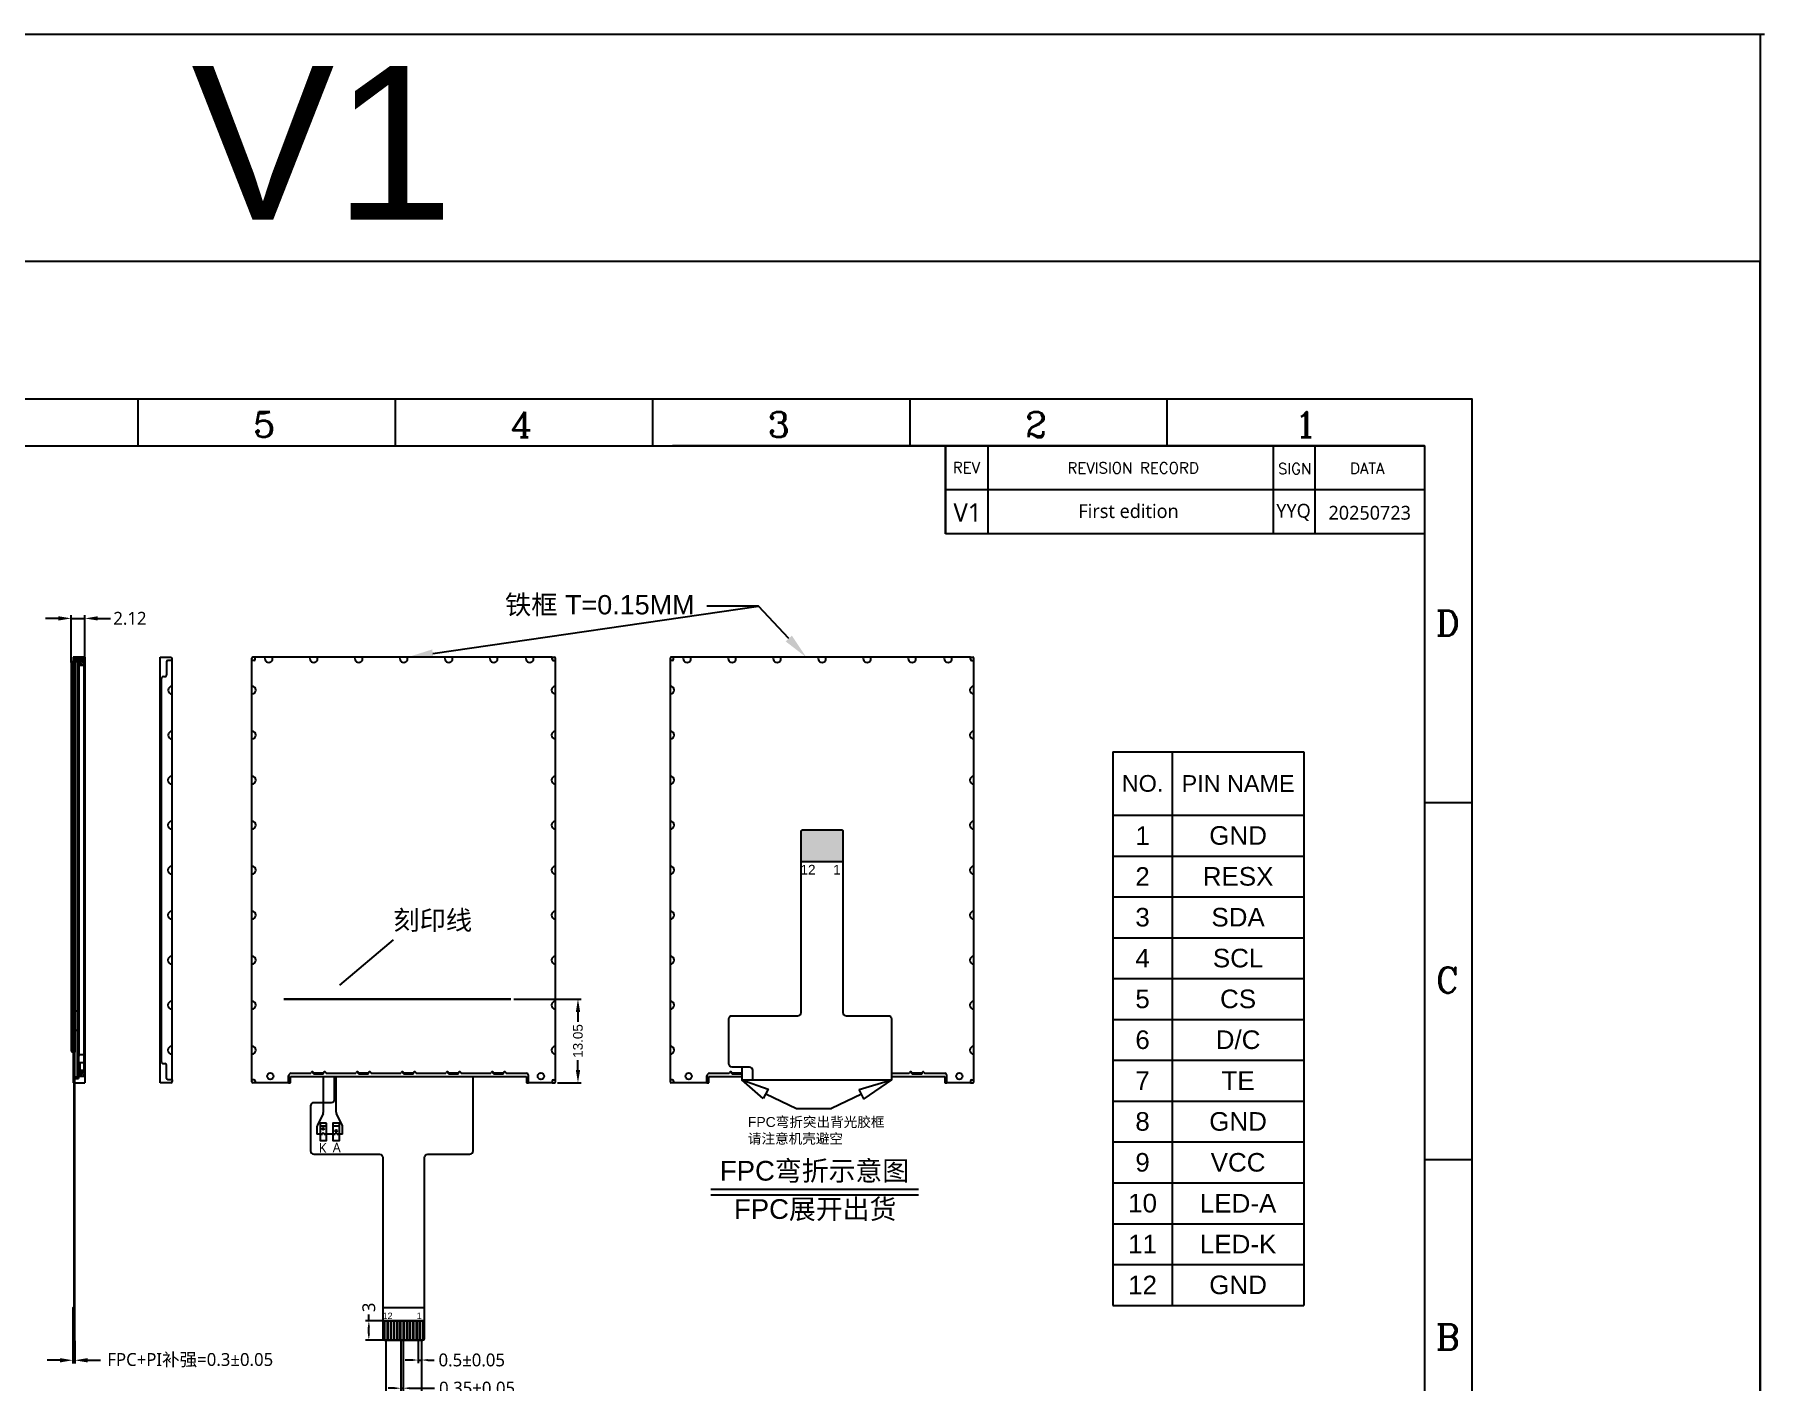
# Model space of a CAD drawing. Header units: millimetres. Extents: x 1948 to 2372, y 1088 to 1405.
# Drawn here: x 2102.9 to 2372, y 1195.8 to 1405.3 of the extents above; entities that cross this region are included whole.
import ezdxf
from ezdxf import colors
from ezdxf.entities.mleader import LeaderData, LeaderLine
from ezdxf.enums import TextEntityAlignment as Align
from ezdxf.lldxf.tags import DXFTag
from ezdxf.math import Vec2, Vec3

# ---------------------------------------------------------------- set-up
doc = ezdxf.new("R2010")
doc.units = ezdxf.units.MM
for name, color, linetype in [('1-标准图框', 40, 'Continuous'), ('2-BL', 3, 'Continuous'), ('2-BL-FPC', 2, 'Continuous'), ('3-LCD', 4, 'Continuous'), ('3-LCD-FPC', 40, 'Continuous'), ('5-PIN文字', 7, 'Continuous'), ('6-标注', 7, 'Continuous'), ('POL', 254, 'Continuous')]:
    doc.layers.add(name, color=color, linetype=linetype)
doc.styles.add('PIN文字1', font='', dxfattribs={"height": 4})
doc.styles.add('ROMANC', font='romanc.shx', dxfattribs={"bigfont": 'gbcbig.shx'})
doc.styles.add('ROMANS', font='romans.shx', dxfattribs={"width": 0.8})
doc.styles.get("Standard").update_dxf_attribs({"font": 'arial.ttf'})
doc.styles.add('宋体', font='')
doc.styles.get('PIN文字1').set_extended_font_data('Microsoft YaHei')
doc.styles.get('宋体').set_extended_font_data('Microsoft YaHei')
tags = doc.linetypes.add('ACAD_ISO10W100', pattern=[18, 12, -3, 0, -3]).pattern_tags.tags
tags[10:11] = [DXFTag(74, 4), DXFTag(75, 0), DXFTag(340, '0'), DXFTag(46, 1.0), DXFTag(50, 0.0), DXFTag(44, 0.0), DXFTag(45, 0.0)]
tags[8:9] = [DXFTag(74, 4), DXFTag(75, 0), DXFTag(340, '0'), DXFTag(46, 1.0), DXFTag(50, 0.0), DXFTag(44, 0.0), DXFTag(45, 0.0)]
tags[6:7] = [DXFTag(74, 4), DXFTag(75, 0), DXFTag(340, '0'), DXFTag(46, 1.0), DXFTag(50, 0.0), DXFTag(44, 0.0), DXFTag(45, 0.0)]
tags[4:5] = [DXFTag(74, 4), DXFTag(75, 0), DXFTag(340, '0'), DXFTag(46, 1.0), DXFTag(50, 0.0), DXFTag(44, 0.0), DXFTag(45, 0.0)]
doc.dimstyles.new('ISO-25$0', dxfattribs={"dimtxt": 1.5, "dimasz": 1.2, "dimexe": 0.5, "dimexo": 0.625, "dimtad": 0, "dimzin": 1, "dimdsep": 46, "dimtxsty": 'Standard', "dimcen": 2.5, "dimadec": 0, "dimazin": 0, "dimtp": 1.2, "dimtm": 1.2, "dimtfac": 1, "dimtmove": 0, "dimatfit": 3, "dimfxl": 1, "dimtolj": 1, "dimarcsym": 0})
doc.dimstyles.new('LCDDIM', dxfattribs={"dimtxt": 1, "dimasz": 0.7, "dimexe": 0.5, "dimexo": 0.5, "dimgap": 0.11, "dimtad": 0, "dimdec": 3, "dimzin": 1, "dimdsep": 46, "dimtxsty": 'ROMANS', "dimcen": 0, "dimadec": 0, "dimazin": 0, "dimtfac": 1, "dimtdec": 3, "dimtofl": 0, "dimtmove": 0, "dimatfit": 3, "dimfxl": 1, "dimarcsym": 0})
doc.dimstyles.new('ZY-G2-0.05', dxfattribs={"dimtxt": 2, "dimasz": 2, "dimexe": 0.5, "dimexo": 0.1, "dimgap": 0.5, "dimtad": 0, "dimdsep": 46, "dimtxsty": '宋体', "dimcen": 2, "dimclrd": 7, "dimclre": 7, "dimclrt": 7, "dimadec": 0, "dimazin": 2, "dimtol": 1, "dimtp": 0.05, "dimtm": 0.05, "dimtfac": 1, "dimtmove": 0, "dimatfit": 3, "dimfxl": 1, "dimtolj": 1, "dimarcsym": 0})
doc.dimstyles.new('ZY-G2-0.1默认', dxfattribs={"dimtxt": 2, "dimasz": 2, "dimexe": 0.5, "dimexo": 0.1, "dimgap": 0.5, "dimtad": 0, "dimdsep": 46, "dimtxsty": '宋体', "dimcen": 2, "dimclrd": 7, "dimclre": 7, "dimclrt": 7, "dimadec": 0, "dimazin": 2, "dimtp": 0.1, "dimtm": 0.1, "dimtfac": 1, "dimtmove": 0, "dimatfit": 3, "dimfxl": 1, "dimtolj": 1, "dimarcsym": 0})
pattern_1 = [(18, (1811.776863, 6586.6648), (-0.01726786965, 0.05314503813), [0.04064, -0.01524]), (108, (1811.776863, 6586.6648), (-0.05314503813, -0.01726786965), [0.04064, -0.01524])]
pattern_2 = [(45, (-5419.60342, 2890.71794), (-0.224506403, 0.224506403), []), (135, (-5419.60342, 2890.71794), (-0.224506403, -0.224506403), [])]

# ---------------------------------------------------------------- blocks, each defined once
blk = doc.blocks.new('*D31')
at = {"layer": '2-BL', "color": 0, "lineweight": -2, "transparency": 16777216}
for p, q in [((2177.47, 1255.33), (2187.92, 1255.33)), ((2187.42, 1253.33), (2187.42, 1251.77)), ((2187.42, 1244.28), (2187.42, 1245.84)), ((2184.26, 1242.28), (2187.92, 1242.28))]:
    blk.add_line(p, q, dxfattribs=at)
at = {"layer": '2-BL', "color": 0, "transparency": 16777216}
for points in [[(2187.09, 1253.33), (2187.76, 1253.33), (2187.42, 1255.33)], [(2187.09, 1244.28), (2187.76, 1244.28), (2187.42, 1242.28)]]:
    blk.add_solid(points, dxfattribs=at)
at = {"layer": 'Defpoints', "color": 0, "transparency": 16777216}
for p in [(2176.97, 1255.33), (2183.76, 1242.28), (2187.42, 1242.28)]:
    blk.add_point(p, dxfattribs=at)
at = {"layer": '2-BL', "color": 0, "transparency": 16777216, "insert": (2187.42, 1248.8), "char_height": 1.5, "attachment_point": 5, "rotation": 90}
blk.add_mtext('\\A1;13.05', dxfattribs=at)
blk = doc.blocks.new('*D32')
at = {"layer": '3-LCD-FPC', "color": 7, "lineweight": -2, "transparency": 16777216}
for p, q in [((2106.61, 1314.53), (2104.61, 1314.53)), ((2108.61, 1307.69), (2108.61, 1315.03)), ((2108.61, 1314.53), (2110.73, 1314.53)), ((2110.73, 1308.58), (2110.73, 1315.03)), ((2112.73, 1314.53), (2114.73, 1314.53))]:
    blk.add_line(p, q, dxfattribs=at)
at = {"layer": '3-LCD-FPC', "color": 7, "transparency": 16777216}
for points in [[(2106.61, 1314.87), (2106.61, 1314.2), (2108.61, 1314.53)], [(2112.73, 1314.87), (2112.73, 1314.2), (2110.73, 1314.53)]]:
    blk.add_solid(points, dxfattribs=at)
at = {"layer": 'Defpoints', "color": 0, "transparency": 16777216}
for p in [(2110.73, 1314.53), (2110.73, 1308.48), (2108.61, 1307.59)]:
    blk.add_point(p, dxfattribs=at)
at = {"layer": '3-LCD-FPC', "color": 7, "transparency": 16777216, "insert": (2117.73, 1314.53), "char_height": 2, "attachment_point": 5, "style": '宋体'}
blk.add_mtext('\\A1;2.12', dxfattribs=at)
blk = doc.blocks.new('*D45')
at = {"layer": '3-LCD-FPC', "color": 7, "lineweight": -2, "transparency": 16777216}
for p, q in [((2108.84, 1202.18), (2108.84, 1198.64)), ((2109.14, 1202.18), (2109.14, 1198.64)), ((2106.84, 1199.14), (2104.84, 1199.14)), ((2108.84, 1199.14), (2109.14, 1199.14)), ((2111.14, 1199.14), (2113.14, 1199.14))]:
    blk.add_line(p, q, dxfattribs=at)
at = {"layer": '3-LCD-FPC', "color": 7, "transparency": 16777216}
for points in [[(2106.84, 1199.47), (2106.84, 1198.8), (2108.84, 1199.14)], [(2111.14, 1199.47), (2111.14, 1198.8), (2109.14, 1199.14)]]:
    blk.add_solid(points, dxfattribs=at)
at = {"layer": 'Defpoints', "color": 0, "transparency": 16777216}
for p in [(2108.84, 1202.28), (2109.14, 1202.28), (2109.14, 1199.14)]:
    blk.add_point(p, dxfattribs=at)
at = {"layer": '3-LCD-FPC', "color": 7, "transparency": 16777216, "insert": (2127.11, 1199.14), "char_height": 2, "attachment_point": 5, "style": '宋体'}
blk.add_mtext('\\A1;FPC+PI补强=0.3±0.05', dxfattribs=at)
blk = doc.blocks.new('*D46')
at = {"layer": '3-LCD-FPC', "color": 7, "lineweight": -2, "transparency": 16777216}
for p, q in [((2157.56, 1202.18), (2157.56, 1189.5)), ((2163.06, 1202.18), (2163.06, 1189.5)), ((2158.56, 1190), (2162.06, 1190)), ((2163.06, 1190), (2165.42, 1190))]:
    blk.add_line(p, q, dxfattribs=at)
at = {"layer": '3-LCD-FPC', "color": 7, "transparency": 16777216}
for points in [[(2158.56, 1190.17), (2158.56, 1189.84), (2157.56, 1190)], [(2162.06, 1190.17), (2162.06, 1189.84), (2163.06, 1190)]]:
    blk.add_solid(points, dxfattribs=at)
at = {"layer": 'Defpoints', "color": 0, "transparency": 16777216}
for p in [(2157.56, 1202.28), (2163.06, 1202.28), (2163.06, 1190)]:
    blk.add_point(p, dxfattribs=at)
at = {"layer": '3-LCD-FPC', "color": 7, "transparency": 16777216, "insert": (2179.23, 1190), "char_height": 2, "attachment_point": 5, "style": '宋体'}
blk.add_mtext('\\A1;P0.5*(12-1)=5.5±0.05', dxfattribs=at)
blk = doc.blocks.new('*D47')
at = {"layer": '3-LCD-FPC', "color": 7, "lineweight": -2, "transparency": 16777216}
for p, q in [((2162.56, 1202.18), (2162.56, 1198.67)), ((2163.06, 1202.18), (2163.06, 1198.67)), ((2161.56, 1199.17), (2160.56, 1199.17)), ((2162.56, 1199.17), (2163.06, 1199.17)), ((2164.06, 1199.17), (2165.06, 1199.17))]:
    blk.add_line(p, q, dxfattribs=at)
at = {"layer": '3-LCD-FPC', "color": 7, "transparency": 16777216}
for points in [[(2161.56, 1199.34), (2161.56, 1199.01), (2162.56, 1199.17)], [(2164.06, 1199.34), (2164.06, 1199.01), (2163.06, 1199.17)]]:
    blk.add_solid(points, dxfattribs=at)
at = {"layer": 'Defpoints', "color": 0, "transparency": 16777216}
for p in [(2162.56, 1202.28), (2163.06, 1202.28), (2162.56, 1199.17)]:
    blk.add_point(p, dxfattribs=at)
at = {"layer": '3-LCD-FPC', "color": 7, "transparency": 16777216, "insert": (2170.9, 1199.17), "char_height": 2, "attachment_point": 5, "style": '宋体'}
blk.add_mtext('\\A1;0.5±0.05', dxfattribs=at)
blk = doc.blocks.new('*D48')
at = {"layer": '3-LCD-FPC', "color": 7, "lineweight": -2, "transparency": 16777216}
for p, q in [((2159.89, 1202.18), (2159.89, 1194.29)), ((2160.24, 1202.18), (2160.24, 1194.29)), ((2158.89, 1194.79), (2157.89, 1194.79)), ((2159.89, 1194.79), (2160.24, 1194.79)), ((2161.24, 1194.79), (2165.12, 1194.79))]:
    blk.add_line(p, q, dxfattribs=at)
at = {"layer": '3-LCD-FPC', "color": 7, "transparency": 16777216}
for points in [[(2158.89, 1194.96), (2158.89, 1194.63), (2159.89, 1194.79)], [(2161.24, 1194.96), (2161.24, 1194.63), (2160.24, 1194.79)]]:
    blk.add_solid(points, dxfattribs=at)
at = {"layer": 'Defpoints', "color": 0, "transparency": 16777216}
for p in [(2159.89, 1202.28), (2160.24, 1202.28), (2160.24, 1194.79)]:
    blk.add_point(p, dxfattribs=at)
at = {"layer": '3-LCD-FPC', "color": 7, "transparency": 16777216, "insert": (2171.73, 1194.79), "char_height": 2, "attachment_point": 5, "style": '宋体'}
blk.add_mtext('\\A1;0.35±0.05', dxfattribs=at)
blk = doc.blocks.new('*D49')
at = {"layer": '3-LCD-FPC', "color": 7, "lineweight": -2, "transparency": 16777216}
for p, q in [((2154.89, 1205.28), (2154.89, 1206.28)), ((2157.29, 1205.28), (2154.39, 1205.28)), ((2154.89, 1203.28), (2154.89, 1204.28)), ((2157.29, 1202.28), (2154.39, 1202.28))]:
    blk.add_line(p, q, dxfattribs=at)
at = {"layer": '3-LCD-FPC', "color": 7, "transparency": 16777216}
for points in [[(2154.73, 1204.28), (2155.06, 1204.28), (2154.89, 1205.28)], [(2154.73, 1203.28), (2155.06, 1203.28), (2154.89, 1202.28)]]:
    blk.add_solid(points, dxfattribs=at)
at = {"layer": 'Defpoints', "color": 0, "transparency": 16777216}
for p in [(2154.89, 1205.28), (2157.39, 1205.28), (2157.39, 1202.28)]:
    blk.add_point(p, dxfattribs=at)
at = {"layer": '3-LCD-FPC', "color": 7, "transparency": 16777216, "insert": (2154.89, 1207.36), "char_height": 2, "attachment_point": 5, "rotation": 90, "style": '宋体'}
blk.add_mtext('\\A1;3', dxfattribs=at)
blk = doc.blocks.new('*T57')
at = {"color": 0, "linetype": 'ByBlock', "lineweight": -2, "transparency": 16777216}
for p, q in [((0, 0), (29.71, 0)), ((0, 0), (0, -86.1)), ((9.25, 0), (9.25, -86.1)), ((29.71, 0), (29.71, -86.1)), ((0, -9.86), (29.71, -9.86)), ((0, -16.21), (29.71, -16.21)), ((0, -22.57), (29.71, -22.57)), ((0, -28.92), (29.71, -28.92)), ((0, -35.27), (29.71, -35.27)), ((0, -41.63), (29.71, -41.63)), ((0, -47.98), (29.71, -47.98)), ((0, -54.33), (29.71, -54.33)), ((0, -60.69), (29.71, -60.69)), ((0, -67.04), (29.71, -67.04)), ((0, -73.4), (29.71, -73.4)), ((0, -79.75), (29.71, -79.75)), ((0, -86.1), (29.71, -86.1))]:
    blk.add_line(p, q, dxfattribs=at)
at = {"color": 0, "transparency": 16777216, "attachment_point": 5}
for s, insert, char_height, width in [('NO.', (4.62, -4.93), 2.602, 7.2004), ('PIN NAME', (19.48, -4.93), 2.602, 18.4169), ('1', (4.62, -13.03), 2.89, 7.2004), ('GND', (19.48, -13.03), 2.891, 18.4169), ('2', (4.62, -19.39), 2.89, 7.2004), ('RESX', (19.48, -19.39), 2.891, 18.4169), ('3', (4.62, -25.74), 2.89, 7.2004), ('SDA', (19.48, -25.74), 2.891, 18.4169), ('4', (4.62, -32.1), 2.89, 7.2004), ('SCL', (19.48, -32.1), 2.891, 18.4169), ('5', (4.62, -38.45), 2.89, 7.2004), ('CS', (19.48, -38.45), 2.891, 18.4169), ('6', (4.62, -44.8), 2.89, 7.2004), ('D/C', (19.48, -44.8), 2.891, 18.4169), ('7', (4.62, -51.16), 2.89, 7.2004), ('TE', (19.48, -51.16), 2.891, 18.4169), ('8', (4.62, -57.51), 2.89, 7.2004), ('GND', (19.48, -57.51), 2.891, 18.4169), ('9', (4.62, -63.87), 2.89, 7.2004), ('VCC', (19.48, -63.87), 2.891, 18.4169), ('10', (4.62, -70.22), 2.891, 7.2004), ('LED-A', (19.48, -70.22), 2.891, 18.4169), ('11', (4.62, -76.57), 2.891, 7.2004), ('LED-K', (19.48, -76.57), 2.891, 18.4169), ('12', (4.62, -82.93), 2.891, 7.2004), ('GND', (19.48, -82.93), 2.891, 18.4169)]:
    blk.add_mtext(s, dxfattribs=dict(at, insert=insert, char_height=char_height, width=width))

msp = doc.modelspace()

# ---------------------------------------------------------------- hatches: boundary and pattern name
at = {"layer": '2-BL'}
h = msp.add_hatch(dxfattribs=at)
h.set_pattern_fill('ANSI37', color=256, scale=0.1, style=0)
h.set_pattern_definition([(45, (-5479.52817, 2885.32575), (-0.224506403, 0.224506403), []), (135, (-5479.52817, 2885.32575), (-0.224506403, -0.224506403), [])])
h.paths.add_polyline_path([(2110.581, 1308.329), (2109.081, 1308.329), (2109.081, 1308.479), (2108.881, 1308.479), (2108.881, 1308.129), (2109.771, 1308.129), (2109.771, 1307.229), (2110.581, 1307.229)])
h = msp.add_hatch(dxfattribs=at)
h.set_pattern_fill('ANSI37', color=256, scale=0.1, style=0)
h.set_pattern_definition(pattern_2)
h.paths.add_polyline_path([(2110.731, 1308.479), (2109.081, 1308.479), (2109.081, 1308.329), (2110.581, 1308.329), (2110.581, 1243.779), (2110.731, 1243.779)])
h = msp.add_hatch(dxfattribs=at)
h.set_pattern_fill('ANGLE', color=256, scale=0.008, angle=18)
h.set_pattern_definition(pattern_1)
h.paths.add_polyline_path([(2109.771, 1308.129), (2109.671, 1308.129), (2109.671, 1307.879), (2109.771, 1307.879)])
h.paths.add_polyline_path([(2109.771, 1307.879), (2109.671, 1307.879), (2109.671, 1306.879), (2109.771, 1306.879)])
h = msp.add_hatch(dxfattribs=at)
h.set_pattern_fill('ANGLE', color=256, scale=0.008, angle=18)
h.set_pattern_definition(pattern_1)
h.paths.add_polyline_path([(2109.771, 1306.879), (2109.671, 1306.879), (2109.671, 1303.479), (2109.771, 1303.479)])
h.paths.add_polyline_path([(2109.771, 1303.479), (2109.671, 1303.479), (2109.671, 1300.479), (2109.771, 1300.479)])
h = msp.add_hatch(dxfattribs=at)
h.set_pattern_fill('ANGLE', color=256, scale=0.008, angle=18)
h.set_pattern_definition(pattern_1)
h.paths.add_polyline_path([(2109.771, 1253.479), (2109.671, 1253.479), (2109.671, 1250.479), (2109.771, 1250.479)])
h = msp.add_hatch(dxfattribs=at)
h.set_pattern_fill('ANGLE', color=256, scale=0.008, angle=18)
h.set_pattern_definition(pattern_1)
h.paths.add_polyline_path([(2109.771, 1250.479), (2109.671, 1250.479), (2109.671, 1242.979), (2109.721, 1242.979), (2109.721, 1246.15), (2109.771, 1246.65)])
h = msp.add_hatch(dxfattribs=at)
h.set_pattern_fill('ANSI37', color=256, scale=0.1, style=0)
h.set_pattern_definition(pattern_2)
h.paths.add_polyline_path([(2109.941, 1243.679), (2109.721, 1243.679), (2109.721, 1243.279), (2110.731, 1243.279), (2110.731, 1243.779), (2110.581, 1243.779), (2110.581, 1244.279), (2109.941, 1244.279)])
at = {"layer": '3-LCD-FPC'}
h = msp.add_hatch(color=0, dxfattribs=at)
h.dxf.hatch_style = 1
h.paths.add_polyline_path([(2228.641, 1276.659), (2228.641, 1281.359, 0.4142136), (2228.341, 1281.659), (2222.441, 1281.659, 0.4142136), (2222.141, 1281.359), (2222.141, 1276.659)])

# ---------------------------------------------------------------- linework, layer by layer
at = {"layer": '1-标准图框', "color": 7}
for p, q in [((2119.022, 1341.363), (2119.022, 1348.691)), ((2159.041, 1341.363), (2159.041, 1348.691)), ((2199.06, 1341.363), (2199.06, 1348.691)), ((2239.079, 1341.363), (2239.079, 1348.691)), ((2279.098, 1341.363), (2279.098, 1348.691)), ((2326.444, 1285.842), (2319.116, 1285.842)), ((2326.444, 1230.323), (2319.116, 1230.323))]:
    msp.add_line(p, q, dxfattribs=at)
at = {"layer": '1-标准图框', "color": 7, "lineweight": -3}
for p, q in [((2251.153, 1341.363), (2251.153, 1327.7)), ((2319.116, 1334.531), (2244.616, 1334.531)), ((2251.153, 1334.531), (2251.153, 1327.7)), ((2317.764, 1327.7), (2244.616, 1327.7)), ((2319.116, 1327.7), (2244.616, 1327.7))]:
    msp.add_line(p, q, dxfattribs=at)
at = {"layer": '1-标准图框', "color": 7}
for points in [[(1991.638, 1348.691), (2326.444, 1348.691), (2326.444, 1111.959), (1991.638, 1111.959)], [(1998.965, 1341.363), (2319.116, 1341.363), (2319.116, 1119.286), (1998.965, 1119.286)]]:
    msp.add_lwpolyline(points, close=True, dxfattribs=at)
at = {"layer": '2-BL', "linetype": 'Continuous'}
for p, q in [((2108.881, 1308.479), (2108.881, 1242.279)), ((2110.731, 1308.479), (2108.881, 1308.479)), ((2108.881, 1308.129), (2109.771, 1308.129)), ((2109.771, 1307.879), (2108.881, 1307.879)), ((2109.081, 1308.479), (2109.081, 1308.329)), ((2110.581, 1308.329), (2109.081, 1308.329)), ((2109.671, 1308.129), (2109.671, 1242.979)), ((2109.771, 1308.129), (2109.771, 1246.65)), ((2110.581, 1308.329), (2110.581, 1243.779)), ((2110.731, 1308.479), (2110.731, 1242.279)), ((2122.433, 1242.279), (2122.433, 1308.479)), ((2122.433, 1308.479), (2124.083, 1308.479)), ((2122.433, 1242.279), (2122.433, 1308.479)), ((2124.283, 1307.979), (2124.283, 1308.279)), ((2136.713, 1307.979), (2136.713, 1308.329)), ((2136.713, 1242.779), (2136.713, 1307.979)), ((2137.213, 1308.479), (2136.863, 1308.479)), ((2183.413, 1308.479), (2183.763, 1308.479)), ((2183.913, 1307.979), (2183.913, 1308.329)), ((2183.913, 1242.779), (2183.913, 1307.979)), ((2201.791, 1307.979), (2201.791, 1308.329)), ((2201.791, 1242.779), (2201.791, 1307.979)), ((2202.291, 1308.479), (2201.941, 1308.479)), ((2248.491, 1308.479), (2248.841, 1308.479)), ((2248.991, 1307.979), (2248.991, 1308.329)), ((2248.991, 1242.779), (2248.991, 1307.979)), ((2110.581, 1307.229), (2109.771, 1307.229)), ((2122.633, 1245.579), (2122.633, 1305.179)), ((2122.933, 1305.479), (2123.133, 1305.479)), ((2108.881, 1253.479), (2109.771, 1253.479)), ((2108.881, 1250.479), (2109.771, 1250.479)), ((2109.771, 1246.65), (2109.721, 1246.15)), ((2109.721, 1246.15), (2109.721, 1242.979)), ((2110.581, 1246.65), (2109.771, 1246.65)), ((2109.721, 1243.679), (2109.941, 1243.679)), ((2110.731, 1243.279), (2109.721, 1243.279)), ((2110.581, 1245.379), (2109.941, 1245.379)), ((2109.941, 1245.379), (2109.941, 1243.679)), ((2109.941, 1244.279), (2110.581, 1244.279)), ((2110.731, 1243.779), (2110.581, 1243.779)), ((2142.413, 1242.279), (2142.413, 1243.379)), ((2142.713, 1242.279), (2142.713, 1243.279)), ((2142.713, 1243.279), (2179.413, 1243.279)), ((2142.762, 1243.776), (2145.761, 1243.779)), ((2145.99, 1243.954), (2145.923, 1243.861)), ((2146.263, 1243.704), (2146.263, 1243.854)), ((2146.263, 1243.704), (2147.863, 1243.704)), ((2147.863, 1243.704), (2147.863, 1243.854)), ((2148.136, 1243.954), (2148.203, 1243.861)), ((2148.365, 1243.779), (2152.761, 1243.779)), ((2152.99, 1243.954), (2152.923, 1243.861)), ((2153.263, 1243.704), (2153.263, 1243.854)), ((2153.263, 1243.704), (2154.863, 1243.704)), ((2154.863, 1243.704), (2154.863, 1243.854)), ((2155.136, 1243.954), (2155.203, 1243.861)), ((2155.365, 1243.779), (2159.763, 1243.779)), ((2159.99, 1243.954), (2159.923, 1243.861)), ((2160.263, 1243.704), (2160.263, 1243.854)), ((2160.263, 1243.704), (2161.863, 1243.704)), ((2161.863, 1243.704), (2161.863, 1243.854)), ((2162.136, 1243.954), (2162.203, 1243.861)), ((2162.363, 1243.779), (2166.761, 1243.779)), ((2166.99, 1243.954), (2166.923, 1243.861)), ((2167.263, 1243.704), (2167.263, 1243.854)), ((2167.263, 1243.704), (2168.863, 1243.704)), ((2168.863, 1243.704), (2168.863, 1243.854)), ((2169.136, 1243.954), (2169.203, 1243.861)), ((2169.365, 1243.779), (2173.763, 1243.779)), ((2173.99, 1243.954), (2173.923, 1243.861)), ((2174.263, 1243.704), (2174.263, 1243.854)), ((2174.263, 1243.704), (2175.863, 1243.704)), ((2175.863, 1243.704), (2175.863, 1243.854)), ((2176.136, 1243.954), (2176.203, 1243.861)), ((2176.363, 1243.779), (2179.413, 1243.779)), ((2179.713, 1242.279), (2179.713, 1243.479)), ((2207.491, 1242.279), (2207.491, 1243.379)), ((2207.791, 1242.279), (2207.791, 1243.279)), ((2207.791, 1243.279), (2212.894, 1243.279)), ((2207.84, 1243.776), (2210.839, 1243.779)), ((2211.068, 1243.954), (2211.001, 1243.861)), ((2211.341, 1243.704), (2211.341, 1243.854)), ((2211.341, 1243.704), (2212.894, 1243.704)), ((2236.181, 1243.779), (2238.841, 1243.779)), ((2236.181, 1243.279), (2244.491, 1243.279)), ((2239.068, 1243.954), (2239.001, 1243.861)), ((2239.341, 1243.704), (2239.341, 1243.854)), ((2239.341, 1243.704), (2240.941, 1243.704)), ((2240.941, 1243.704), (2240.941, 1243.854)), ((2241.213, 1243.954), (2241.281, 1243.861)), ((2241.44, 1243.779), (2244.491, 1243.779)), ((2244.791, 1242.279), (2244.791, 1243.479)), ((2108.881, 1242.979), (2109.721, 1242.979)), ((2108.881, 1242.279), (2110.731, 1242.279)), ((2124.083, 1242.279), (2122.433, 1242.279)), ((2124.283, 1242.779), (2124.283, 1242.479)), ((2137.013, 1242.779), (2136.713, 1242.779)), ((2136.713, 1242.429), (2136.713, 1242.779)), ((2137.213, 1242.279), (2136.863, 1242.279)), ((2137.213, 1242.579), (2137.213, 1242.279)), ((2142.413, 1242.279), (2137.213, 1242.279)), ((2142.413, 1242.279), (2142.713, 1242.279)), ((2183.413, 1242.279), (2179.713, 1242.279)), ((2183.413, 1242.279), (2183.763, 1242.279)), ((2183.913, 1242.429), (2183.913, 1242.779)), ((2202.091, 1242.779), (2201.791, 1242.779)), ((2201.791, 1242.429), (2201.791, 1242.779)), ((2202.291, 1242.279), (2201.941, 1242.279)), ((2202.291, 1242.579), (2202.291, 1242.279)), ((2207.491, 1242.279), (2202.291, 1242.279)), ((2207.491, 1242.279), (2207.791, 1242.279)), ((2248.491, 1242.279), (2244.791, 1242.279)), ((2248.491, 1242.279), (2248.841, 1242.279)), ((2248.991, 1242.429), (2248.991, 1242.779))]:
    msp.add_line(p, q, dxfattribs=at)
at = {"layer": '2-BL'}
for p, q in [((2123.433, 1307.779), (2123.433, 1305.779)), ((2124.283, 1307.979), (2123.633, 1307.979)), ((2124.283, 1242.779), (2124.283, 1307.979)), ((2137.013, 1307.979), (2136.713, 1307.979)), ((2183.413, 1308.479), (2137.213, 1308.479)), ((2137.213, 1308.179), (2137.213, 1308.479)), ((2183.413, 1308.179), (2183.413, 1308.479)), ((2183.613, 1307.979), (2183.913, 1307.979)), ((2202.091, 1307.979), (2201.791, 1307.979)), ((2248.491, 1308.479), (2202.291, 1308.479)), ((2202.291, 1308.179), (2202.291, 1308.479)), ((2248.491, 1308.179), (2248.491, 1308.479)), ((2248.691, 1307.979), (2248.991, 1307.979)), ((2122.933, 1245.279), (2123.133, 1245.279)), ((2123.433, 1242.979), (2123.433, 1244.979)), ((2124.283, 1242.779), (2123.633, 1242.779)), ((2183.413, 1242.579), (2183.413, 1242.279)), ((2183.613, 1242.779), (2183.913, 1242.779)), ((2248.491, 1242.579), (2248.491, 1242.279)), ((2248.691, 1242.779), (2248.991, 1242.779))]:
    msp.add_line(p, q, dxfattribs=at)
at = {"layer": '2-BL', "linetype": 'ACAD_ISO10W100', "lineweight": 30, "ltscale": 0.1}
msp.add_line((2141.652, 1255.329), (2176.971, 1255.329), dxfattribs=at)
at = {"layer": '2-BL', "linetype": 'ACAD_ISO10W100', "ltscale": 0.02}
for p, q in [((2146.263, 1243.854), (2147.863, 1243.854)), ((2153.263, 1243.854), (2154.863, 1243.854)), ((2160.263, 1243.854), (2161.863, 1243.854)), ((2167.263, 1243.854), (2168.863, 1243.854)), ((2174.263, 1243.854), (2175.863, 1243.854)), ((2211.341, 1243.854), (2212.894, 1243.854)), ((2239.341, 1243.854), (2240.941, 1243.854))]:
    msp.add_line(p, q, dxfattribs=at)
at = {"layer": '2-BL', "linetype": 'ByBlock'}
for p, q in [((2179.413, 1243.279), (2179.413, 1242.279)), ((2244.491, 1243.279), (2244.491, 1242.279)), ((2179.413, 1242.279), (2179.713, 1242.279)), ((2244.491, 1242.279), (2244.791, 1242.279))]:
    msp.add_line(p, q, dxfattribs=at)
at = {"layer": '2-BL'}
for centre in [(2139.566, 1243.329), (2181.663, 1243.329), (2204.644, 1243.329), (2246.741, 1243.329)]:
    msp.add_circle(centre, 0.5, dxfattribs=at)
for centre, radius, start, end in [((2123.633, 1307.779), 0.2, 90, 180), ((2137.013, 1308.179), 0.2, 270, 0), ((2139.313, 1308.279), 0.6, 160.52878, 19.47122), ((2146.313, 1308.279), 0.6, 160.52878, 19.47122), ((2153.313, 1308.279), 0.6, 160.52878, 19.47122), ((2160.313, 1308.279), 0.6, 160.52878, 19.47122), ((2167.313, 1308.279), 0.6, 160.52878, 19.47122), ((2174.313, 1308.279), 0.6, 160.52878, 19.47122), ((2179.913, 1308.279), 0.6, 160.52878, 19.47122), ((2183.613, 1308.179), 0.2, 180, 270), ((2183.763, 1308.329), 0.15, 0, 90), ((2202.091, 1308.179), 0.2, 270, 0), ((2204.391, 1308.279), 0.6, 160.52878, 19.47122), ((2211.391, 1308.279), 0.6, 160.52878, 19.47122), ((2218.391, 1308.279), 0.6, 160.52878, 19.47122), ((2225.391, 1308.279), 0.6, 160.52878, 19.47122), ((2232.391, 1308.279), 0.6, 160.52878, 19.47122), ((2239.391, 1308.279), 0.6, 160.52878, 19.47122), ((2244.991, 1308.279), 0.6, 160.52878, 19.47122), ((2248.691, 1308.179), 0.2, 180, 270), ((2248.841, 1308.329), 0.15, 0, 90), ((2124.283, 1303.374), 0.6, 90, 270), ((2136.713, 1303.379), 0.6, 270, 90), ((2183.913, 1303.379), 0.6, 90, 270), ((2201.791, 1303.379), 0.6, 270, 90), ((2248.991, 1303.379), 0.6, 90, 270), ((2124.283, 1296.374), 0.6, 90, 270), ((2136.713, 1296.379), 0.6, 270, 90), ((2183.913, 1296.379), 0.6, 90, 270), ((2201.791, 1296.379), 0.6, 270, 90), ((2248.991, 1296.379), 0.6, 90, 270), ((2124.233, 1289.379), 0.6, 90, 270), ((2136.713, 1289.379), 0.6, 270, 90), ((2183.913, 1289.379), 0.6, 90, 270), ((2201.791, 1289.379), 0.6, 270, 90), ((2248.991, 1289.379), 0.6, 90, 270), ((2124.233, 1282.379), 0.6, 90, 270), ((2136.713, 1282.379), 0.6, 270, 90), ((2183.913, 1282.379), 0.6, 90, 270), ((2201.791, 1282.379), 0.6, 270, 90), ((2248.991, 1282.379), 0.6, 90, 270), ((2124.233, 1275.379), 0.6, 90, 270), ((2136.713, 1275.379), 0.6, 270, 90), ((2183.913, 1275.379), 0.6, 90, 270), ((2201.791, 1275.379), 0.6, 270, 90), ((2248.991, 1275.379), 0.6, 90, 270), ((2124.233, 1268.379), 0.6, 90, 270), ((2136.713, 1268.379), 0.6, 270, 90), ((2183.913, 1268.379), 0.6, 90, 270), ((2201.791, 1268.379), 0.6, 270, 90), ((2248.991, 1268.379), 0.6, 90, 270), ((2124.233, 1261.379), 0.6, 90, 270), ((2136.713, 1261.379), 0.6, 270, 90), ((2183.913, 1261.379), 0.6, 90, 270), ((2201.791, 1261.379), 0.6, 270, 90), ((2248.991, 1261.379), 0.6, 90, 270), ((2124.233, 1254.379), 0.6, 90, 270), ((2136.713, 1254.379), 0.6, 270, 90), ((2183.913, 1254.379), 0.6, 90, 270), ((2201.791, 1254.379), 0.6, 270, 90), ((2248.991, 1254.379), 0.6, 90, 270), ((2124.233, 1247.379), 0.6, 90, 270), ((2136.713, 1247.379), 0.6, 270, 90), ((2183.913, 1247.379), 0.6, 90, 270), ((2201.791, 1247.379), 0.6, 270, 90), ((2248.991, 1247.379), 0.6, 90, 270), ((2122.933, 1245.579), 0.3, 180, 270), ((2123.133, 1244.979), 0.3, 0, 90), ((2123.633, 1242.979), 0.2, 180, 270), ((2183.613, 1242.579), 0.2, 90, 180), ((2248.691, 1242.579), 0.2, 90, 180)]:
    msp.add_arc(centre, radius, start, end, dxfattribs=at)
at = {"layer": '2-BL', "linetype": 'Continuous'}
for centre, radius, start, end in [((2124.083, 1308.279), 0.2, 0, 90), ((2136.863, 1308.329), 0.15, 90, 180), ((2183.763, 1308.329), 0.15, 0, 90), ((2201.941, 1308.329), 0.15, 90, 180), ((2248.841, 1308.329), 0.15, 0, 90), ((2122.933, 1305.179), 0.3, 90, 180), ((2123.133, 1305.779), 0.3, 270, 0), ((2142.813, 1243.379), 0.4, 90, 180), ((2145.761, 1243.979), 0.2, 270, 323.9737), ((2146.111, 1243.866), 0.15, 13.62977, 143.9737), ((2146.063, 1243.854), 0.2, 360, 13.62977), ((2148.063, 1243.854), 0.2, 166.37023, 180), ((2148.014, 1243.866), 0.15, 36.0263, 166.37023), ((2148.365, 1243.979), 0.2, 216.0263, 270), ((2152.761, 1243.979), 0.2, 270, 323.9737), ((2153.111, 1243.866), 0.15, 13.62977, 143.9737), ((2153.063, 1243.854), 0.2, 360, 13.62977), ((2155.063, 1243.854), 0.2, 166.37023, 180), ((2155.014, 1243.866), 0.15, 36.0263, 166.37023), ((2155.365, 1243.979), 0.2, 216.0263, 270), ((2159.761, 1243.979), 0.2, 270, 323.9737), ((2160.111, 1243.866), 0.15, 13.62977, 143.9737), ((2160.063, 1243.854), 0.2, 360, 13.62977), ((2162.063, 1243.854), 0.2, 166.37023, 180), ((2162.014, 1243.866), 0.15, 36.0263, 166.37023), ((2162.365, 1243.979), 0.2, 216.0263, 270), ((2166.761, 1243.979), 0.2, 270, 323.9737), ((2167.111, 1243.866), 0.15, 13.62977, 143.9737), ((2167.063, 1243.854), 0.2, 360, 13.62977), ((2169.063, 1243.854), 0.2, 166.37023, 180), ((2169.014, 1243.866), 0.15, 36.0263, 166.37023), ((2169.365, 1243.979), 0.2, 216.0263, 270), ((2173.761, 1243.979), 0.2, 270, 323.9737), ((2174.111, 1243.866), 0.15, 13.62977, 143.9737), ((2174.063, 1243.854), 0.2, 360, 13.62977), ((2176.063, 1243.854), 0.2, 166.37023, 180), ((2176.014, 1243.866), 0.15, 36.0263, 166.37023), ((2176.365, 1243.979), 0.2, 216.0263, 270), ((2179.413, 1243.479), 0.3, 0, 90), ((2207.891, 1243.379), 0.4, 90, 180), ((2210.839, 1243.979), 0.2, 270, 323.9737), ((2211.189, 1243.866), 0.15, 13.62977, 143.9737), ((2211.141, 1243.854), 0.2, 360, 13.62977), ((2238.839, 1243.979), 0.2, 270, 323.9737), ((2239.189, 1243.866), 0.15, 13.62977, 143.9737), ((2239.141, 1243.854), 0.2, 360, 13.62977), ((2241.141, 1243.854), 0.2, 166.37023, 180), ((2241.092, 1243.866), 0.15, 36.0263, 166.37023), ((2241.443, 1243.979), 0.2, 216.0263, 270), ((2244.491, 1243.479), 0.3, 0, 90), ((2124.083, 1242.479), 0.2, 270, 0), ((2136.863, 1242.429), 0.15, 180, 270), ((2137.013, 1242.579), 0.2, 0, 90), ((2183.763, 1242.429), 0.15, 270, 0), ((2201.941, 1242.429), 0.15, 180, 270), ((2202.091, 1242.579), 0.2, 0, 90), ((2248.841, 1242.429), 0.15, 270, 0)]:
    msp.add_arc(centre, radius, start, end, dxfattribs=at)
at = {"layer": '2-BL-FPC'}
for p, q in [((2147.816, 1237.739), (2147.816, 1243.279)), ((2147.816, 1239.399), (2147.816, 1243.279)), ((2149.816, 1237.738), (2149.816, 1243.279)), ((2149.816, 1239.399), (2149.816, 1243.279)), ((2212.894, 1244.739), (2212.894, 1242.779)), ((2146.812, 1235.432), (2146.812, 1234.328)), ((2147.766, 1237.522), (2146.848, 1235.618)), ((2148.301, 1235.528), (2147.315, 1235.528)), ((2147.315, 1235.528), (2147.315, 1234.328)), ((2148.301, 1234.328), (2148.301, 1235.528)), ((2150.311, 1235.528), (2149.311, 1235.528)), ((2149.311, 1235.528), (2149.311, 1234.328)), ((2150.78, 1235.618), (2149.865, 1237.522)), ((2150.311, 1234.328), (2150.311, 1235.528)), ((2150.816, 1234.328), (2150.816, 1235.432)), ((2147.658, 1234.328), (2146.812, 1234.328)), ((2147.315, 1234.328), (2147.658, 1234.328)), ((2149.661, 1234.328), (2147.958, 1234.328)), ((2147.958, 1234.328), (2148.301, 1234.328)), ((2149.311, 1234.328), (2149.661, 1234.328)), ((2150.816, 1234.328), (2149.961, 1234.328)), ((2149.961, 1234.328), (2150.311, 1234.328))]:
    msp.add_line(p, q, dxfattribs=at)
for centre in [(2147.808, 1235.128), (2149.811, 1234.828)]:
    msp.add_circle(centre, 0.15, dxfattribs=at)
for centre, radius, start, end in [((2147.312, 1235.432), 0.5, 158.19859, 180), ((2147.316, 1237.739), 0.5, 334.25795, 0), ((2150.316, 1237.738), 0.5, 180, 205.66264), ((2150.316, 1235.432), 0.5, 0, 21.80141), ((2147.808, 1234.328), 0.15, 0, 180), ((2149.811, 1234.328), 0.15, 0, 180)]:
    msp.add_arc(centre, radius, start, end, dxfattribs=at)
at = {"layer": '3-LCD'}
for points in [[(2108.741, 1307.839), (2109.141, 1307.839), (2109.141, 1247.039), (2108.741, 1247.039)], [(2109.141, 1307.839), (2109.541, 1307.839), (2109.541, 1243.189), (2109.141, 1243.189)]]:
    msp.add_lwpolyline(points, close=True, dxfattribs=at)
at = {"layer": '3-LCD-FPC'}
for p, q in [((2228.641, 1276.659), (2222.141, 1276.659)), ((2212.894, 1242.779), (2236.181, 1242.779)), ((2163.563, 1207.279), (2157.063, 1207.279)), ((2163.563, 1205.279), (2157.063, 1205.279))]:
    msp.add_line(p, q, dxfattribs=at)
for points in [[(2214.601, 1242.779), (2214.601, 1244.239, 0.4142136), (2214.101, 1244.739), (2211.39, 1244.739, -0.4142136), (2210.89, 1245.239), (2210.89, 1252.239, -0.4142136), (2211.39, 1252.739), (2221.641, 1252.739, 0.4142136), (2222.141, 1253.239), (2222.141, 1281.359, -0.4142136), (2222.441, 1281.659), (2228.341, 1281.659, -0.4142136), (2228.641, 1281.359), (2228.641, 1253.239, 0.4142136), (2229.141, 1252.739), (2235.681, 1252.739, -0.4142136), (2236.181, 1252.239), (2236.181, 1242.779)], [(2149.523, 1243.279), (2149.523, 1242.699), (2149.523, 1239.699, -0.4142136), (2149.023, 1239.199), (2146.312, 1239.199, 0.4142136), (2145.812, 1238.699), (2145.812, 1231.699, 0.4142136), (2146.312, 1231.199), (2156.563, 1231.199, -0.4142136), (2157.063, 1230.699), (2157.063, 1202.579, 0.4142136), (2157.363, 1202.279), (2163.263, 1202.279, 0.4142136), (2163.563, 1202.579), (2163.563, 1230.699, -0.4142136), (2164.063, 1231.199), (2170.603, 1231.199, 0.4142136), (2171.103, 1231.699), (2171.103, 1243.279)]]:
    msp.add_lwpolyline(points, format="xyb", dxfattribs=at)
for points in [[(2109.141, 1244.919), (2109.011, 1244.919), (2109.011, 1202.279), (2109.141, 1202.279)], [(2148.301, 1236.028), (2147.315, 1236.028), (2147.315, 1233.328), (2148.301, 1233.328)], [(2150.311, 1236.028), (2149.311, 1236.028), (2149.311, 1233.328), (2150.311, 1233.328)], [(2109.011, 1207.279), (2108.841, 1207.279), (2108.841, 1202.279), (2109.011, 1202.279)], [(2157.738, 1202.279), (2157.388, 1202.279), (2157.388, 1205.279), (2157.738, 1205.279)], [(2158.238, 1202.279), (2157.888, 1202.279), (2157.888, 1205.279), (2158.238, 1205.279)], [(2158.738, 1202.279), (2158.388, 1202.279), (2158.388, 1205.279), (2158.738, 1205.279)], [(2159.238, 1202.279), (2158.888, 1202.279), (2158.888, 1205.279), (2159.238, 1205.279)], [(2159.738, 1202.279), (2159.388, 1202.279), (2159.388, 1205.279), (2159.738, 1205.279)], [(2160.238, 1202.279), (2159.888, 1202.279), (2159.888, 1205.279), (2160.238, 1205.279)], [(2160.738, 1202.279), (2160.388, 1202.279), (2160.388, 1205.279), (2160.738, 1205.279)], [(2161.238, 1202.279), (2160.888, 1202.279), (2160.888, 1205.279), (2161.238, 1205.279)], [(2161.738, 1202.279), (2161.388, 1202.279), (2161.388, 1205.279), (2161.738, 1205.279)], [(2162.238, 1202.279), (2161.888, 1202.279), (2161.888, 1205.279), (2162.238, 1205.279)], [(2162.738, 1202.279), (2162.388, 1202.279), (2162.388, 1205.279), (2162.738, 1205.279)], [(2163.238, 1202.279), (2162.888, 1202.279), (2162.888, 1205.279), (2163.238, 1205.279)]]:
    msp.add_lwpolyline(points, close=True, dxfattribs=at)
at = {"layer": '5-PIN文字'}
for p, q in [((2371.974, 1405.342), (1949.709, 1405.342)), ((2371.302, 1405.342), (2371.302, 1088.14)), ((1948.366, 1370.098), (2371.302, 1370.098)), ((2371.302, 1088.14), (2371.302, 1370.098)), ((2244.616, 1334.531), (2244.616, 1341.363)), ((2244.616, 1341.363), (2244.616, 1327.7)), ((2286.844, 1341.363), (2319.116, 1341.363)), ((2295.56, 1341.363), (2295.56, 1327.7)), ((2319.116, 1341.363), (2296.913, 1341.363)), ((2319.116, 1341.363), (2319.116, 1242.189)), ((2244.616, 1327.7), (2244.616, 1334.531)), ((2244.616, 1334.531), (2244.616, 1327.7)), ((2295.56, 1334.531), (2295.56, 1327.7)), ((2244.616, 1327.7), (2244.616, 1327.7))]:
    msp.add_line(p, q, dxfattribs=at)
at = {"layer": '5-PIN文字', "color": 7}
for p, q in [((2319.116, 1341.363), (2202.103, 1341.363)), ((2319.116, 1332.034), (2319.116, 1214.062))]:
    msp.add_line(p, q, dxfattribs=at)
at = {"layer": '5-PIN文字', "color": 7, "lineweight": -3}
for p in [(2302.04, 1341.363), (2302.04, 1334.531)]:
    msp.add_line(p, (2302.04, 1327.7), dxfattribs=at)
at = {"layer": '6-标注'}
for p, q in [((2208.09, 1225.755), (2240.411, 1225.755)), ((2208.09, 1224.856), (2240.411, 1224.856))]:
    msp.add_line(p, q, dxfattribs=at)
for points in [[(2216.248, 1239.86), (2212.906, 1242.779), (2217.007, 1241.306)], [(2231.184, 1241.262), (2236.181, 1242.779), (2231.888, 1239.788)]]:
    msp.add_lwpolyline(points, close=True, dxfattribs=at)
msp.add_lwpolyline([(2216.627, 1240.583), (2221.438, 1238.276)], dxfattribs=at)
at = {"layer": '6-标注', "extrusion": (0.430664, -0.902513, 0), "elevation": -158.525}
msp.add_lwpolyline([(2548.238, 0), (2543.065, 0)], dxfattribs=at)
at = {"layer": '6-标注', "extrusion": (0, 1, 0), "elevation": 1238.276}
msp.add_lwpolyline([(-2221.438, 0), (-2226.877, 0)], dxfattribs=at)
at = {"layer": 'POL'}
for points in [[(2108.741, 1307.589), (2108.611, 1307.589), (2108.611, 1247.289), (2108.741, 1247.289)], [(2109.671, 1307.589), (2109.541, 1307.589), (2109.541, 1247.289), (2109.671, 1247.289)]]:
    msp.add_lwpolyline(points, close=True, dxfattribs=at)

# ---------------------------------------------------------------- block references
msp.add_blockref('*T57', (2270.624, 1293.779))

# ---------------------------------------------------------------- texts
at = {"layer": '1-标准图框', "color": 7, "style": 'ROMANC'}
for s, p in [('5', (2136.928, 1342.701)), ('4', (2176.946, 1342.701)), ('3', (2216.965, 1342.701)), ('2', (2256.984, 1342.701)), ('1', (2298.92, 1342.701)), ('D', (2320.861, 1311.825)), ('C', (2320.861, 1256.306)), ('B', (2320.861, 1200.786))]:
    msp.add_text(s, height=3.946, dxfattribs=at).set_placement(p)
at = {"layer": '1-标准图框', "color": 7, "lineweight": -3, "style": 'ROMANS'}
for s, height, p in [('REV', 1.708, (2247.851, 1337.986)), ('REVISION RECORD', 1.70796, (2273.775, 1337.935)), ('SIGN', 1.708, (2298.911, 1337.826)), ('DATA', 1.708, (2310.187, 1337.885))]:
    msp.add_text(s, height=height, dxfattribs=at).set_placement(p, align=Align.MIDDLE_CENTER)
at = {"layer": '1-标准图框', "color": 7, "insert": (2245.826, 1332.437), "char_height": 2.8698, "width": 12.24957, "attachment_point": 1, "style": 'PIN文字1'}
msp.add_mtext('V1', dxfattribs=at)
at = {"layer": '1-标准图框', "color": 4, "attachment_point": 5, "style": 'PIN文字1'}
for s, insert, char_height, width in [('{\\C7;First edition}', (2273.061, 1331.208), 2.15232, 20.55007), ('{\\C7;YYQ}', (2298.723, 1331.021), 2.1523, 3.73256), ('{\\C7;20250723}', (2310.578, 1330.95), 2.15232, 20.55007)]:
    msp.add_mtext(s, dxfattribs=dict(at, insert=insert, char_height=char_height, width=width))
at = {"layer": '2-BL', "insert": (2158.683, 1269.091), "char_height": 3, "width": 59.86846, "attachment_point": 1}
msp.add_mtext('{\\fSimSun|b0|i0|c134|p2;刻印线}', dxfattribs=at)
at = {"layer": '2-BL-FPC', "char_height": 1.5, "attachment_point": 3, "style": '宋体'}
for s, width, insert in [('K', 1.30033, (2148.29, 1232.915)), ('A', 0.6767, (2150.517, 1232.981))]:
    msp.add_mtext_dynamic_manual_height_columns(s, width=width, gutter_width=8.75, heights=[0], dxfattribs=dict(at, insert=insert))
at = {"layer": '3-LCD-FPC'}
for s, insert, char_height, attachment_point in [('12', (2224.376, 1274.696), 1.5, 9), ('1', (2228.284, 1274.696), 1.5, 9), ('12', (2158.583, 1206.554), 1, 3), ('1', (2163.12, 1206.554), 1, 3)]:
    msp.add_mtext_dynamic_manual_height_columns(s, width=0.66904, gutter_width=12.5, heights=[0], dxfattribs=dict(at, insert=insert, char_height=char_height, attachment_point=attachment_point))
at = {"layer": '5-PIN文字', "insert": (2127.283, 1400.432), "char_height": 23.8743, "attachment_point": 1}
msp.add_mtext_dynamic_manual_height_columns('V1', width=60.01639, gutter_width=119.372, heights=[0], dxfattribs=at)
at = {"layer": '6-标注', "attachment_point": 1}
for s, width, gutter_width, insert, char_height in [('FPC{\\fSimSun|b0|i0|c134|p54;弯折突出背光胶框}\\P{\\fSimSun|b0|i0|c134|p54;请注意机壳避空}', 27.07853, 7.752, (2213.851, 1236.976), 1.55042), ('FPC{\\fSimSun|b0|i0|c134|p54;弯折示意图}', 38.78518, 15.312, (2209.496, 1230.145), 3.06248), ('FPC{\\fSimSun|b0|i0|c134|p54;展开出货}', 38.78518, 15.312, (2211.684, 1224.19), 3.06248)]:
    msp.add_mtext_dynamic_manual_height_columns(s, width=width, gutter_width=gutter_width, heights=[0], dxfattribs=dict(at, insert=insert, char_height=char_height))

# ---------------------------------------------------------------- dimensions: what is measured, and where the dimension line sits
at = {"layer": '2-BL'}
dim = msp.add_linear_dim(base=(2187.423, 1242.279), p1=(2176.971, 1255.329), p2=(2183.763, 1242.279), angle=90, dimstyle='ISO-25$0', override={"dimasz": 2, "dimexe": 0.49975, "dimexo": 0.49975, "dimgap": 0.49975, "dimfxl": 0.8, "dimarcsym": 1}, dxfattribs=at)
dim.commit()
dim.dimension.update_dxf_attribs({"geometry": '*D31', "text_midpoint": (2187.423, 1248.804), "dimtype": 160})
at = {"layer": '3-LCD-FPC'}
dim = msp.add_linear_dim(base=(2110.731, 1314.534), p1=(2108.611, 1307.589), p2=(2110.731, 1308.479), dimstyle='ZY-G2-0.1默认', dxfattribs=at)
dim.commit()
dim.dimension.update_dxf_attribs({"geometry": '*D32', "text_midpoint": (2117.729, 1314.534), "dimtype": 160})
at = {"layer": '3-LCD-FPC', "color": 6}
dim = msp.add_linear_dim(base=(2154.892, 1205.279), p1=(2157.388, 1202.279), p2=(2157.388, 1205.279), angle=90, dimstyle='ZY-G2-0.1默认', override={"dimasz": 1}, dxfattribs=at)
dim.commit()
dim.dimension.update_dxf_attribs({"geometry": '*D49', "text_midpoint": (2154.892, 1207.364), "dimtype": 160})
dim = msp.add_linear_dim(base=(2109.141, 1199.138), p1=(2108.841, 1202.279), p2=(2109.141, 1202.279), text='FPC+PI补强=<>', dimstyle='ZY-G2-0.05', dxfattribs=at)
dim.commit()
dim.dimension.update_dxf_attribs({"geometry": '*D45', "text_midpoint": (2127.11, 1199.138)})
dim = msp.add_linear_dim(base=(2163.063, 1190.003), p1=(2157.563, 1202.279), p2=(2163.063, 1202.279), text='P0.5*(12-1)=<>', dimstyle='ZY-G2-0.05', override={"dimasz": 1}, dxfattribs=at)
dim.commit()
dim.dimension.update_dxf_attribs({"geometry": '*D46', "text_midpoint": (2179.227, 1190.003), "dimtype": 160})
for base, p1, p2, picture, middle in [((2160.238, 1194.794), (2159.888, 1202.279), (2160.238, 1202.279), '*D48', (2171.732, 1194.794)), ((2162.563, 1199.174), (2163.063, 1202.279), (2162.563, 1202.279), '*D47', (2170.903, 1199.174))]:
    dim = msp.add_linear_dim(base=base, p1=p1, p2=p2, dimstyle='ZY-G2-0.05', override={"dimasz": 1}, dxfattribs=at)
    dim.commit()
    dim.dimension.update_dxf_attribs({"geometry": picture, "text_midpoint": middle, "dimtype": 160})

# ---------------------------------------------------------------- leaders
at = {"layer": '2-BL'}
msp.add_leader([(2150.375, 1257.488), (2158.712, 1264.552)], dimstyle='LCDDIM', override={"dimgap": 0.3, "dimtad": 0}, dxfattribs=at)
at = {"layer": '3-LCD-FPC'}
ml = msp.add_multileader_mtext('Standard', dxfattribs=at)
ml.set_content('{\\fSimSun|b0|i0|c134|p54;铁框} T=0.15MM', color=256)
ml.set_leader_properties()
ml.build(insert=Vec2(0, 0))
ctx = ml.context
ctx.base_point, ctx.char_height, ctx.plane_origin = Vec3(2174.065, 1316.445), 3, Vec3(2160.879, 1308.479)
notes = []
notes.append((ctx, [(1, (1, 1, 0), (2215.489, 1316.445), (-1, 0), 8, [(0, [(2160.879, 1308.479)], 0, []), (1, [(2222.943, 1308.479)], 0, [])])]))
ctx.mtext.insert, ctx.mtext.flow_direction = Vec3(2176.065, 1318.162), 5
for ctx, leaders in notes:
    for number, flags, end, landing, length, lines in leaders:
        leader = LeaderData()
        leader.index, (leader.has_last_leader_line, leader.has_dogleg_vector, leader.attachment_direction) = number, flags
        leader.last_leader_point, leader.dogleg_vector, leader.dogleg_length = Vec3(end), Vec3(landing), length
        for number, points, colour, breaks in lines:
            line = LeaderLine()
            line.index, line.vertices, line.color, line.breaks = number, Vec3.list(points), colors.encode_raw_color(colour), breaks
            leader.lines.append(line)
        ctx.leaders.append(leader)

doc.saveas('drawing.dxf')
